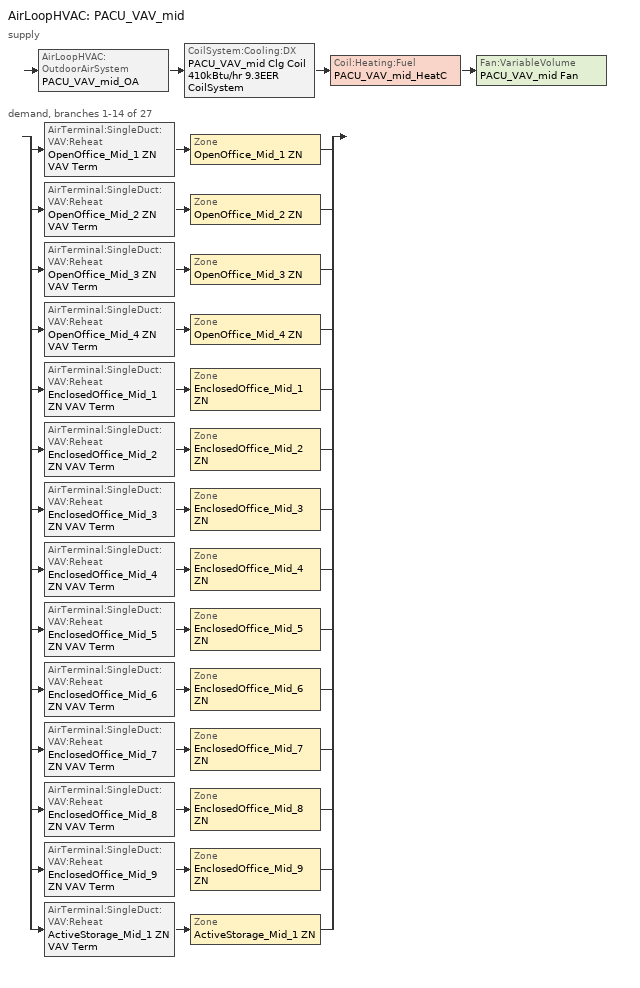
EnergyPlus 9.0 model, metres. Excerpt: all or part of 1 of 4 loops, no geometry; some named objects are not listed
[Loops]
AirLoopHVAC 'PACU_VAV_mid'
 supply: AirLoopHVAC:OutdoorAirSystem 'PACU_VAV_mid_OA' > CoilSystem:Cooling:DX 'PACU_VAV_mid Clg Coil 410kBtu/hr 9.3EER CoilSystem' > Coil:Heating:Fuel 'PACU_VAV_mid_HeatC' > Fan:VariableVolume 'PACU_VAV_mid Fan'
 demand, branches 1-14 of 27: split
  | AirTerminal:SingleDuct:VAV:Reheat 'OpenOffice_Mid_1 ZN VAV Term' > Zone 'OpenOffice_Mid_1 ZN'
  | AirTerminal:SingleDuct:VAV:Reheat 'OpenOffice_Mid_2 ZN VAV Term' > Zone 'OpenOffice_Mid_2 ZN'
  | AirTerminal:SingleDuct:VAV:Reheat 'OpenOffice_Mid_3 ZN VAV Term' > Zone 'OpenOffice_Mid_3 ZN'
  | AirTerminal:SingleDuct:VAV:Reheat 'OpenOffice_Mid_4 ZN VAV Term' > Zone 'OpenOffice_Mid_4 ZN'
  | AirTerminal:SingleDuct:VAV:Reheat 'EnclosedOffice_Mid_1 ZN VAV Term' > Zone 'EnclosedOffice_Mid_1 ZN'
  | AirTerminal:SingleDuct:VAV:Reheat 'EnclosedOffice_Mid_2 ZN VAV Term' > Zone 'EnclosedOffice_Mid_2 ZN'
  | AirTerminal:SingleDuct:VAV:Reheat 'EnclosedOffice_Mid_3 ZN VAV Term' > Zone 'EnclosedOffice_Mid_3 ZN'
  | AirTerminal:SingleDuct:VAV:Reheat 'EnclosedOffice_Mid_4 ZN VAV Term' > Zone 'EnclosedOffice_Mid_4 ZN'
  | AirTerminal:SingleDuct:VAV:Reheat 'EnclosedOffice_Mid_5 ZN VAV Term' > Zone 'EnclosedOffice_Mid_5 ZN'
  | AirTerminal:SingleDuct:VAV:Reheat 'EnclosedOffice_Mid_6 ZN VAV Term' > Zone 'EnclosedOffice_Mid_6 ZN'
  | AirTerminal:SingleDuct:VAV:Reheat 'EnclosedOffice_Mid_7 ZN VAV Term' > Zone 'EnclosedOffice_Mid_7 ZN'
  | AirTerminal:SingleDuct:VAV:Reheat 'EnclosedOffice_Mid_8 ZN VAV Term' > Zone 'EnclosedOffice_Mid_8 ZN'
  | AirTerminal:SingleDuct:VAV:Reheat 'EnclosedOffice_Mid_9 ZN VAV Term' > Zone 'EnclosedOffice_Mid_9 ZN'
  | AirTerminal:SingleDuct:VAV:Reheat 'ActiveStorage_Mid_1 ZN VAV Term' > Zone 'ActiveStorage_Mid_1 ZN'
[DesignSpecification:OutdoorAir] Outdoor Air Method=Sum; Outdoor Air Flow per Zone {m3/s}=0; Outdoor Air Flow Air Changes per Hour {1/hr}=0
Name | Outdoor Air Flow per Person {m3/s-person} | Outdoor Air Flow per Zone Floor Area {m3/s-m2}
MediumOffice - Storage Ventilation; MediumOffice - Conference Ventilation; MediumOffice - ClosedOffice Ventilation; MediumOffice - Lobby Ventilation; MediumOffice - OpenOffice Ventilation | 0.00235973 | 0.0003048
MediumOffice - Corridor Ventilation | 0 | 0.0003048
MediumOffice - Dining Ventilation | 0.00235973 | 0.0006096
MediumOffice - Elec/MechRoom Ventilation; MediumOffice - Restroom Ventilation; MediumOffice - Stair Ventilation | 0 | 0
[DesignSpecification:ZoneAirDistribution] Zone Air Distribution Effectiveness in Cooling Mode=1; Zone Air Distribution Effectiveness in Heating Mode=1
ActiveStorage_Mid_1 ZN Design Spec Zone Air Dist; ActiveStorage_Mid_2 ZN Design Spec Zone Air Dist; ActiveStorage_Mid_3 ZN Design Spec Zone Air Dist; ActiveStorage_Mid_4 ZN Design Spec Zone Air Dist; ConfRoom_Mid_1 ZN Design Spec Zone Air Dist; ConfRoom_Mid_2 ZN Design Spec Zone Air Dist; Corridor_Mid_1 ZN Design Spec Zone Air Dist; Corridor_Mid_2 ZN Design Spec Zone Air Dist; Dining_Mid ZN Design Spec Zone Air Dist; EnclosedOffice_Mid_1 ZN Design Spec Zone Air Dist; EnclosedOffice_Mid_2 ZN Design Spec Zone Air Dist; EnclosedOffice_Mid_3 ZN Design Spec Zone Air Dist; Lobby_Mid ZN Design Spec Zone Air Dist; Mechanical_Mid ZN Design Spec Zone Air Dist; OpenOffice_Mid_1 ZN Design Spec Zone Air Dist; OpenOffice_Mid_2 ZN Design Spec Zone Air Dist; OpenOffice_Mid_3 ZN Design Spec Zone Air Dist; OpenOffice_Mid_4 ZN Design Spec Zone Air Dist; Restroom_Mid ZN Design Spec Zone Air Dist; Stair_Mid_1 ZN Design Spec Zone Air Dist; Stair_Mid_2 ZN Design Spec Zone Air Dist; EnclosedOffice_Mid_4 ZN Design Spec Zone Air Dist; EnclosedOffice_Mid_5 ZN Design Spec Zone Air Dist; EnclosedOffice_Mid_6 ZN Design Spec Zone Air Dist; EnclosedOffice_Mid_7 ZN Design Spec Zone Air Dist; EnclosedOffice_Mid_8 ZN Design Spec Zone Air Dist; EnclosedOffice_Mid_9 ZN Design Spec Zone Air Dist
[Sizing:Zone] Zone Cooling Design Supply Air Temperature Input Method=SupplyAirTemperature; Zone Cooling Design Supply Air Temperature {C}=12.8; Zone Heating Design Supply Air Temperature Input Method=SupplyAirTemperature; Zone Heating Design Supply Air Temperature {C}=40; Zone Cooling Design Supply Air Humidity Ratio {kgWater/kgDryAir}=0.0085; Zone Heating Design Supply Air Humidity Ratio {kgWater/kgDryAir}=0.008; Cooling Design Air Flow Method=DesignDay; Cooling Design Air Flow Rate {m3/s}=0; Cooling Minimum Air Flow {m3/s}=0; Cooling Minimum Air Flow Fraction=0; Heating Design Air Flow Method=DesignDay; Heating Design Air Flow Rate {m3/s}=0; Account for Dedicated Outdoor Air System=No
Name | Design Specification Outdoor Air Object | Design Specification Zone Air Distribution Object
ActiveStorage_Mid_1 ZN | MediumOffice - Storage Ventilation | ActiveStorage_Mid_1 ZN Design Spec Zone Air Dist
EnclosedOffice_Mid_1 ZN | MediumOffice - ClosedOffice Ventilation | EnclosedOffice_Mid_1 ZN Design Spec Zone Air Dist
EnclosedOffice_Mid_2 ZN | MediumOffice - ClosedOffice Ventilation | EnclosedOffice_Mid_2 ZN Design Spec Zone Air Dist
EnclosedOffice_Mid_3 ZN | MediumOffice - ClosedOffice Ventilation | EnclosedOffice_Mid_3 ZN Design Spec Zone Air Dist
OpenOffice_Mid_1 ZN | MediumOffice - OpenOffice Ventilation | OpenOffice_Mid_1 ZN Design Spec Zone Air Dist
OpenOffice_Mid_2 ZN | MediumOffice - OpenOffice Ventilation | OpenOffice_Mid_2 ZN Design Spec Zone Air Dist
OpenOffice_Mid_3 ZN | MediumOffice - OpenOffice Ventilation | OpenOffice_Mid_3 ZN Design Spec Zone Air Dist
OpenOffice_Mid_4 ZN | MediumOffice - OpenOffice Ventilation | OpenOffice_Mid_4 ZN Design Spec Zone Air Dist
EnclosedOffice_Mid_4 ZN | MediumOffice - ClosedOffice Ventilation | EnclosedOffice_Mid_4 ZN Design Spec Zone Air Dist
EnclosedOffice_Mid_5 ZN | MediumOffice - ClosedOffice Ventilation | EnclosedOffice_Mid_5 ZN Design Spec Zone Air Dist
EnclosedOffice_Mid_6 ZN | MediumOffice - ClosedOffice Ventilation | EnclosedOffice_Mid_6 ZN Design Spec Zone Air Dist
EnclosedOffice_Mid_7 ZN | MediumOffice - ClosedOffice Ventilation | EnclosedOffice_Mid_7 ZN Design Spec Zone Air Dist
EnclosedOffice_Mid_8 ZN | MediumOffice - ClosedOffice Ventilation | EnclosedOffice_Mid_8 ZN Design Spec Zone Air Dist
EnclosedOffice_Mid_9 ZN | MediumOffice - ClosedOffice Ventilation | EnclosedOffice_Mid_9 ZN Design Spec Zone Air Dist
[Sizing:System]
PACU_VAV_mid: Type of Load to Size On=Sensible; Design Outdoor Air Flow Rate {m3/s}=0.998481; Central Heating Maximum System Air Flow Ratio=0.5; Preheat Design Temperature {C}=7; Preheat Design Humidity Ratio {kgWater/kgDryAir}=0.008; Precool Design Temperature {C}=12.8; Precool Design Humidity Ratio {kgWater/kgDryAir}=0.008; Central Cooling Design Supply Air Temperature {C}=12.8; Central Heating Design Supply Air Temperature {C}=12.8; Type of Zone Sum to Use=Coincident; 100% Outdoor Air in Cooling=No; 100% Outdoor Air in Heating=No; Central Cooling Design Supply Air Humidity Ratio {kgWater/kgDryAir}=0.0085; Central Heating Design Supply Air Humidity Ratio {kgWater/kgDryAir}=0.008; Cooling Supply Air Flow Rate Method=DesignDay; Cooling Supply Air Flow Rate {m3/s}=0; Heating Supply Air Flow Rate Method=DesignDay; Heating Supply Air Flow Rate {m3/s}=0; System Outdoor Air Method=ZoneSum
[ZoneControl:Thermostat] Control Type Schedule=Dual Zone Control Type Sched
Name | Zone or ZoneList | Control 1
ActiveStorage_Mid_1 ZN Thermostat | ActiveStorage_Mid_1 ZN | MediumOffice - Storage Thermostat 5
EnclosedOffice_Mid_1 ZN Thermostat | EnclosedOffice_Mid_1 ZN | MediumOffice - ClosedOffice Thermostat 5
EnclosedOffice_Mid_2 ZN Thermostat | EnclosedOffice_Mid_2 ZN | MediumOffice - ClosedOffice Thermostat 6
EnclosedOffice_Mid_3 ZN Thermostat | EnclosedOffice_Mid_3 ZN | MediumOffice - ClosedOffice Thermostat 7
OpenOffice_Mid_1 ZN Thermostat | OpenOffice_Mid_1 ZN | MediumOffice - OpenOffice Thermostat 4
OpenOffice_Mid_2 ZN Thermostat | OpenOffice_Mid_2 ZN | MediumOffice - OpenOffice Thermostat 5
OpenOffice_Mid_3 ZN Thermostat | OpenOffice_Mid_3 ZN | MediumOffice - OpenOffice Thermostat 6
OpenOffice_Mid_4 ZN Thermostat | OpenOffice_Mid_4 ZN | MediumOffice - OpenOffice Thermostat 7
EnclosedOffice_Mid_4 ZN Thermostat | EnclosedOffice_Mid_4 ZN | MediumOffice - ClosedOffice Thermostat 1
EnclosedOffice_Mid_5 ZN Thermostat | EnclosedOffice_Mid_5 ZN | MediumOffice - ClosedOffice Thermostat 1
EnclosedOffice_Mid_6 ZN Thermostat | EnclosedOffice_Mid_6 ZN | MediumOffice - ClosedOffice Thermostat 1
EnclosedOffice_Mid_7 ZN Thermostat | EnclosedOffice_Mid_7 ZN | MediumOffice - ClosedOffice Thermostat 1
EnclosedOffice_Mid_8 ZN Thermostat | EnclosedOffice_Mid_8 ZN | MediumOffice - ClosedOffice Thermostat 1
EnclosedOffice_Mid_9 ZN Thermostat | EnclosedOffice_Mid_9 ZN | MediumOffice - ClosedOffice Thermostat 1
[ThermostatSetpoint:DualSetpoint] Heating Setpoint Temperature Schedule Namee=HTGSETP_SCH_YES_OPTIMUM; Cooling Setpoint Temperature Schedule=CLGSETP_SCH_YES_OPTIMUM
MediumOffice - Storage Thermostat 5; MediumOffice - ClosedOffice Thermostat 1; MediumOffice - ClosedOffice Thermostat 5; MediumOffice - ClosedOffice Thermostat 6; MediumOffice - ClosedOffice Thermostat 7; MediumOffice - OpenOffice Thermostat 4; MediumOffice - OpenOffice Thermostat 5; MediumOffice - OpenOffice Thermostat 6; MediumOffice - OpenOffice Thermostat 7
[AirTerminal:SingleDuct:VAV:Reheat] Availability Schedule=ALWAYS_ON; Maximum Air Flow Rate {m3/s}=Autosize; Zone Minimum Air Flow Input Method=FixedFlowRate; Maximum Hot Water or Steam Flow Rate {m3/s}=Autosize; Minimum Hot Water or Steam Flow Rate {m3/s}=0; Convergence Tolerance=0.001; Damper Heating Action=ReverseWithLimits; Maximum Flow per Zone Floor Area During Reheat {m3/s-m2}=Autocalculate; Maximum Flow Fraction During Reheat=0.5; Maximum Reheat Air Temperature {C}=40
Name | Fixed Minimum Air Flow Rate {m3/s} | Reheat Coil
ActiveStorage_Mid_1 ZN VAV Term | 0.032571 | ActiveStorage_Mid_1 ZN Rht Coil
EnclosedOffice_Mid_1 ZN VAV Term | 0.0216705 | EnclosedOffice_Mid_1 ZN Rht Coil
EnclosedOffice_Mid_2 ZN VAV Term | 0.0216705 | EnclosedOffice_Mid_2 ZN Rht Coil
EnclosedOffice_Mid_3 ZN VAV Term | 0.0264585 | EnclosedOffice_Mid_3 ZN Rht Coil
OpenOffice_Mid_1 ZN VAV Term | 0.124845 | OpenOffice_Mid_1 ZN Rht Coil
OpenOffice_Mid_2 ZN VAV Term | 0.136614 | OpenOffice_Mid_2 ZN Rht Coil
OpenOffice_Mid_3 ZN VAV Term | 0.113089 | OpenOffice_Mid_3 ZN Rht Coil
OpenOffice_Mid_4 ZN VAV Term | 0.114934 | OpenOffice_Mid_4 ZN Rht Coil
EnclosedOffice_Mid_4 ZN VAV Term | 0.021648 | EnclosedOffice_Mid_4 ZN Rht Coil
EnclosedOffice_Mid_5 ZN VAV Term | 0.021648 | EnclosedOffice_Mid_5 ZN Rht Coil
EnclosedOffice_Mid_6 ZN VAV Term | 0.021648 | EnclosedOffice_Mid_6 ZN Rht Coil
EnclosedOffice_Mid_7 ZN VAV Term | 0.021648 | EnclosedOffice_Mid_7 ZN Rht Coil
EnclosedOffice_Mid_8 ZN VAV Term | 0.021648 | EnclosedOffice_Mid_8 ZN Rht Coil
EnclosedOffice_Mid_9 ZN VAV Term | 0.021648 | EnclosedOffice_Mid_9 ZN Rht Coil
[Zone equipment]
ActiveStorage_Mid_1 ZN: ActiveStorage_Mid_1 ZN VAV Term
EnclosedOffice_Mid_1 ZN: EnclosedOffice_Mid_1 ZN VAV Term
EnclosedOffice_Mid_2 ZN: EnclosedOffice_Mid_2 ZN VAV Term
EnclosedOffice_Mid_3 ZN: EnclosedOffice_Mid_3 ZN VAV Term
OpenOffice_Mid_1 ZN: OpenOffice_Mid_1 ZN VAV Term
OpenOffice_Mid_2 ZN: OpenOffice_Mid_2 ZN VAV Term
OpenOffice_Mid_3 ZN: OpenOffice_Mid_3 ZN VAV Term
OpenOffice_Mid_4 ZN: OpenOffice_Mid_4 ZN VAV Term
EnclosedOffice_Mid_4 ZN: EnclosedOffice_Mid_4 ZN VAV Term
EnclosedOffice_Mid_5 ZN: EnclosedOffice_Mid_5 ZN VAV Term
EnclosedOffice_Mid_6 ZN: EnclosedOffice_Mid_6 ZN VAV Term
EnclosedOffice_Mid_7 ZN: EnclosedOffice_Mid_7 ZN VAV Term
EnclosedOffice_Mid_8 ZN: EnclosedOffice_Mid_8 ZN VAV Term
EnclosedOffice_Mid_9 ZN: EnclosedOffice_Mid_9 ZN VAV Term
[Fan:VariableVolume]
PACU_VAV_mid Fan: Availability Schedule=HVACOperationSchd; Fan Total Efficiency=0.6006; Pressure Rise {Pa}=1389.42; Maximum Flow Rate {m3/s}=AUTOSIZE; Fan Power Minimum Flow Rate Input Method=Fraction; Fan Power Minimum Flow Fraction=0.25; Motor Efficiency=0.924; Motor In Airstream Fraction=1; Fan Power Coefficient 1=0.0408; Fan Power Coefficient 2=0.088; Fan Power Coefficient 3=-0.0729; Fan Power Coefficient 4=0.9437; Fan Power Coefficient 5=0
[Coil:Cooling:DX:TwoSpeed]
PACU_VAV_mid_CoolC DXCoil: Availability Schedule=ALWAYS_ON; High Speed Gross Rated Total Cooling Capacity {W}=96149.56; High Speed Rated Sensible Heat Ratio=Autosize; High Speed Gross Rated Cooling COP {W/W}=3.39929; High Speed Rated Air Flow Rate {m3/s}=4.13787; Total Cooling Capacity Function of Temperature Curve=FURNACE_PACU_VAV_CoolCCarrier48TM014_12tons_CapFT; Total Cooling Capacity Function of Flow Fraction Curve=FURNACE_PACU_VAV_CoolCCarrier48TM014_12tons_FFF; Energy Input Ratio Function of Temperature Curve=FURNACE_PACU_VAV_CoolCCarrier48TM014_12tons_EIRFT; Energy Input Ratio Function of Flow Fraction Curve=FURNACE_PACU_VAV_CoolCCarrier48TM014_12tons_EIRFFF; Part Load Fraction Correlation Curve=FURNACE_PACU_VAV_CoolCIEA_HVAC_BESTEST_9ton-PLR; Low Speed Gross Rated Total Cooling Capacity {W} Sep 25, 2012: DX_TwoSpeedObject_from_VAV=AUTOSIZE; Low Speed Gross Rated Sensible Heat Ratio=0.71892; Low Speed Gross Rated Cooling COP {W/W}=3.39929; Low Speed Rated Air Flow Rate {m3/s}=2.75858; Low Speed Total Cooling Capacity Function of Temperature Curve=FURNACE_PACU_VAV_CoolCCarrier48TM014_12tons_CapFT; Low Speed Energy Input Ratio Function of Temperature Curve=FURNACE_PACU_VAV_CoolCCarrier48TM014_12tons_EIRFT
[Coil:Heating:Electric] Availability Schedule=ALWAYS_ON; Efficiency=1; Nominal Capacity {W}=Autosize
ActiveStorage_Mid_1 ZN Rht Coil; EnclosedOffice_Mid_1 ZN Rht Coil; EnclosedOffice_Mid_2 ZN Rht Coil; EnclosedOffice_Mid_3 ZN Rht Coil; OpenOffice_Mid_1 ZN Rht Coil; OpenOffice_Mid_2 ZN Rht Coil; OpenOffice_Mid_3 ZN Rht Coil; OpenOffice_Mid_4 ZN Rht Coil; EnclosedOffice_Mid_4 ZN Rht Coil; EnclosedOffice_Mid_5 ZN Rht Coil; EnclosedOffice_Mid_6 ZN Rht Coil; EnclosedOffice_Mid_7 ZN Rht Coil; EnclosedOffice_Mid_8 ZN Rht Coil; EnclosedOffice_Mid_9 ZN Rht Coil
[Coil:Heating:Fuel]
PACU_VAV_mid_HeatC: Availability Schedule=ALWAYS_ON; Fuel Type=NaturalGas; Burner Efficiency=0.8; Nominal Capacity {W}=AutoSize
[CoilSystem:Cooling:DX]
PACU_VAV_mid Clg Coil 410kBtu/hr 9.3EER CoilSystem: Availability Schedule=ALWAYS_ON; Cooling Coil=PACU_VAV_mid_CoolC DXCoil
[Controller:OutdoorAir]
PACU_VAV_mid_OA_Controller: Minimum Outdoor Air Flow Rate {m3/s}=AUTOSIZE; Maximum Outdoor Air Flow Rate {m3/s}=AUTOSIZE; Economizer Control Type=DifferentialEnthalpy; Economizer Control Action Type=ModulateFlow; Lockout Type=LockoutWithHeating; Minimum Limit Type=FixedMinimum; Minimum Outdoor Air Schedule=MinOA_MotorizedDamper_Sched
[Controller:MechanicalVentilation]
PACU_VAV_mid Ventilation Controller: Availability Schedule=MinOA_Sched; Demand Controlled Ventilation=No; System Outdoor Air Method=ZoneSum; Zone 1=ActiveStorage_Mid_1 ZN; Design Specification Outdoor Air Object Name 1=MediumOffice - Storage Ventilation; Design Specification Zone Air Distribution Object Name 1=ActiveStorage_Mid_1 ZN Design Spec Zone Air Dist; Zone 2=ActiveStorage_Mid_2 ZN; Design Specification Outdoor Air Object Name 2=MediumOffice - Storage Ventilation; Design Specification Zone Air Distribution Object Name 2=ActiveStorage_Mid_2 ZN Design Spec Zone Air Dist; Zone 3=ActiveStorage_Mid_3 ZN; Design Specification Outdoor Air Object Name 3=MediumOffice - Storage Ventilation; Design Specification Zone Air Distribution Object Name 3=ActiveStorage_Mid_3 ZN Design Spec Zone Air Dist; Zone 4=ActiveStorage_Mid_4 ZN; Design Specification Outdoor Air Object Name 4=MediumOffice - Storage Ventilation; Design Specification Zone Air Distribution Object Name 4=ActiveStorage_Mid_4 ZN Design Spec Zone Air Dist; Zone 5=ConfRoom_Mid_1 ZN; Design Specification Outdoor Air Object Name 5=MediumOffice - Conference Ventilation; Design Specification Zone Air Distribution Object Name 5=ConfRoom_Mid_1 ZN Design Spec Zone Air Dist; Zone 6=ConfRoom_Mid_2 ZN; Design Specification Outdoor Air Object Name 6=MediumOffice - Conference Ventilation; Design Specification Zone Air Distribution Object Name 6=ConfRoom_Mid_2 ZN Design Spec Zone Air Dist; Zone 7=Corridor_Mid_1 ZN; Design Specification Outdoor Air Object Name 7=MediumOffice - Corridor Ventilation; Design Specification Zone Air Distribution Object Name 7=Corridor_Mid_1 ZN Design Spec Zone Air Dist; Zone 8=Corridor_Mid_2 ZN; Design Specification Outdoor Air Object Name 8=MediumOffice - Corridor Ventilation; Design Specification Zone Air Distribution Object Name 8=Corridor_Mid_2 ZN Design Spec Zone Air Dist; Zone 9=Dining_Mid ZN; Design Specification Outdoor Air Object Name 9=MediumOffice - Dining Ventilation; Design Specification Zone Air Distribution Object Name 9=Dining_Mid ZN Design Spec Zone Air Dist; Zone 10=EnclosedOffice_Mid_1 ZN; Design Specification Outdoor Air Object Name 10=MediumOffice - ClosedOffice Ventilation; Design Specification Zone Air Distribution Object Name 10=EnclosedOffice_Mid_1 ZN Design Spec Zone Air Dist; Zone 11=EnclosedOffice_Mid_2 ZN; Design Specification Outdoor Air Object Name 11=MediumOffice - ClosedOffice Ventilation; Design Specification Zone Air Distribution Object Name 11=EnclosedOffice_Mid_2 ZN Design Spec Zone Air Dist; Zone 12=EnclosedOffice_Mid_3 ZN; Design Specification Outdoor Air Object Name 12=MediumOffice - ClosedOffice Ventilation; Design Specification Zone Air Distribution Object Name 12=EnclosedOffice_Mid_3 ZN Design Spec Zone Air Dist; Zone 13=EnclosedOffice_Mid_4 ZN; Design Specification Outdoor Air Object Name 13=MediumOffice - ClosedOffice Ventilation; Design Specification Zone Air Distribution Object Name 13=EnclosedOffice_Mid_4 ZN Design Spec Zone Air Dist; Zone 14=EnclosedOffice_Mid_5 ZN; Design Specification Outdoor Air Object Name 14=MediumOffice - ClosedOffice Ventilation; Design Specification Zone Air Distribution Object Name 14=EnclosedOffice_Mid_5 ZN Design Spec Zone Air Dist; Zone 15=EnclosedOffice_Mid_6 ZN; Design Specification Outdoor Air Object Name 15=MediumOffice - ClosedOffice Ventilation; Design Specification Zone Air Distribution Object Name 15=EnclosedOffice_Mid_6 ZN Design Spec Zone Air Dist; Zone 16=EnclosedOffice_Mid_7 ZN; Design Specification Outdoor Air Object Name 16=MediumOffice - ClosedOffice Ventilation; Design Specification Zone Air Distribution Object Name 16=EnclosedOffice_Mid_7 ZN Design Spec Zone Air Dist; Zone 17=EnclosedOffice_Mid_8 ZN; Design Specification Outdoor Air Object Name 17=MediumOffice - ClosedOffice Ventilation; Design Specification Zone Air Distribution Object Name 17=EnclosedOffice_Mid_8 ZN Design Spec Zone Air Dist; Zone 18=EnclosedOffice_Mid_9 ZN; Design Specification Outdoor Air Object Name 18=MediumOffice - ClosedOffice Ventilation; Design Specification Zone Air Distribution Object Name 18=EnclosedOffice_Mid_9 ZN Design Spec Zone Air Dist; Zone 19=Lobby_Mid ZN; Design Specification Outdoor Air Object Name 19=MediumOffice - Lobby Ventilation; Design Specification Zone Air Distribution Object Name 19=Lobby_Mid ZN Design Spec Zone Air Dist; Zone 20=Mechanical_Mid ZN; Design Specification Outdoor Air Object Name 20=MediumOffice - Elec/MechRoom Ventilation; Design Specification Zone Air Distribution Object Name 20=Mechanical_Mid ZN Design Spec Zone Air Dist; Zone 21=OpenOffice_Mid_1 ZN; Design Specification Outdoor Air Object Name 21=MediumOffice - OpenOffice Ventilation; Design Specification Zone Air Distribution Object Name 21=OpenOffice_Mid_1 ZN Design Spec Zone Air Dist; Zone 22=OpenOffice_Mid_2 ZN; Design Specification Outdoor Air Object Name 22=MediumOffice - OpenOffice Ventilation; Design Specification Zone Air Distribution Object Name 22=OpenOffice_Mid_2 ZN Design Spec Zone Air Dist; Zone 23=OpenOffice_Mid_3 ZN; Design Specification Outdoor Air Object Name 23=MediumOffice - OpenOffice Ventilation; Design Specification Zone Air Distribution Object Name 23=OpenOffice_Mid_3 ZN Design Spec Zone Air Dist; Zone 24=OpenOffice_Mid_4 ZN; Design Specification Outdoor Air Object Name 24=MediumOffice - OpenOffice Ventilation; Design Specification Zone Air Distribution Object Name 24=OpenOffice_Mid_4 ZN Design Spec Zone Air Dist; Zone 25=Restroom_Mid ZN; Design Specification Outdoor Air Object Name 25=MediumOffice - Restroom Ventilation; Design Specification Zone Air Distribution Object Name 25=Restroom_Mid ZN Design Spec Zone Air Dist; Zone 26=Stair_Mid_1 ZN; Design Specification Outdoor Air Object Name 26=MediumOffice - Stair Ventilation; Design Specification Zone Air Distribution Object Name 26=Stair_Mid_1 ZN Design Spec Zone Air Dist; Zone 27=Stair_Mid_2 ZN; Design Specification Outdoor Air Object Name 27=MediumOffice - Stair Ventilation; Design Specification Zone Air Distribution Object Name 27=Stair_Mid_2 ZN Design Spec Zone Air Dist
[AirLoopHVAC]
PACU_VAV_mid: Design Supply Air Flow Rate {m3/s}=AutoSize
[SetpointManager:Scheduled] Control Variable=Temperature; Setpoint Node or NodeList=PACU_VAV_mid Supply Equipment Outlet Node
Name | Schedule
PACU_VAV_mid_CoolC SAT setpoint | Cool-Supply-Air-Temp-Sch
PACU_VAV_mid_HeatC SAT Manager | Heat-Supply-Air-Temp-Sch
[SetpointManager:MixedAir] Control Variable=Temperature
Name | Setpoint Node or NodeList
PACU_VAV_mid_CoolC SAT Manager | PACU_VAV_mid_CoolC-PACU_VAV_mid_HeatCNode
PACU_VAV_mid_HeatC MixedAir Manager | PACU_VAV_mid_HeatC-PACU_VAV_mid FanNode
PACU_VAV_mid_OAMixed Air Temp Manager | PACU_VAV_mid_OA-PACU_VAV_mid_CoolCNode
[Schedule:Compact]
ALWAYS_ON; MinOA_Sched: Through: 12/31, For: AllDays, Until: 24:00, 1
HVACOperationSchd: Through: 12/31, For: Weekdays SummerDesignDay, Until: 06:00, 0, Until: 22:00, 1, Until: 24:00, 0, For: Saturday WinterDesignDay, Until: 06:00, 0, Until: 18:00, 1, Until: 24:00, 0, For:Sunday Holidays AllOtherDays, Until: 24:00, 0
HTGSETP_SCH_YES_OPTIMUM: Through: 12/31, For: WinterDesignDay, Until: 05:00, 15.6, Until: 06:00, 17.6, Until: 07:00, 19.6, Until: 22:00, 21, Until: 24:00, 15.6, For: Weekdays, Until: 05:00, 15.6, Until: 06:00, 17.8, Until: 07:00, 20, Until: 22:00, 21, Until: 24:00, 15.6, For SummerDesignDay, Until: 24:00, 15.6, For: Saturday, Until: 05:00, 15.6, Until: 06:00, 17.8, Until: 07:00, 20, Until: 17:00, 21, Until: 24:00, 15.6, For:Sunday Holidays AllOtherDays, Until: 24:00, 15.6
CLGSETP_SCH_YES_OPTIMUM: Through: 12/31, For: SummerDesignDay, Until: 05:00, 26.7, Until: 06:00, 25.7, Until: 07:00, 25, Until: 22:00, 24, Until: 24:00, 26.7, For: Weekdays, Until: 05:00, 26.7, Until: 06:00, 25.6, Until: 07:00, 25, Until: 22:00, 24, Until: 24:00, 26.7, For: Saturday, Until: 05:00, 26.7, Until: 06:00, 25.7, Until: 07:00, 25, Until: 17:00, 24, Until: 24:00, 26.7, For WinterDesignDay, Until: 24:00, 26.7, For:Sunday Holidays AllOtherDays, Until: 24:00, 26.7
MinOA_MotorizedDamper_Sched: Through: 12/31, For: Weekdays SummerDesignDay, Until: 07:00, 0, Until: 22:00, 1, Until: 24:00, 0, For: Saturday WinterDesignDay, Until: 07:00, 0, Until: 18:00, 1, Until: 24:00, 0, For:Sunday Holidays AllOtherDays, Until: 24:00, 0
Dual Zone Control Type Sched: Through: 12/31, For: AllDays, Until: 24:00, 4
Cool-Supply-Air-Temp-Sch; Heat-Supply-Air-Temp-Sch: Through: 12/31, For: AllDays, Until: 24:00, 12.8
[Curve:Biquadratic] Minimum Value of x=16.5556; Maximum Value of x=22.1111; Minimum Value of y=23.7778; Maximum Value of y=47.66
Name | Coefficient1 Constant | Coefficient2 x | Coefficient3 x**2 | Coefficient4 y | Coefficient5 y**2 | Coefficient6 x*y
FURNACE_PACU_VAV_CoolCCarrier48TM014_12tons_CapFT | 1.39072 | -0.0529058 | 0.0018423 | 0.00058267 | -0.000186814 | 0.000265159
FURNACE_PACU_VAV_CoolCCarrier48TM014_12tons_EIRFT | -0.536161 | 0.105138 | -0.00172659 | 0.0149848 | 0.000659948 | -0.0017385
[Curve:Quadratic]
Name | Coefficient1 Constant | Coefficient2 x | Coefficient3 x**2 | Minimum Value of x | Maximum Value of x
FURNACE_PACU_VAV_CoolCCarrier48TM014_12tons_FFF | 0.718954 | 0.435436 | -0.154193 | 0.75 | 1.25
FURNACE_PACU_VAV_CoolCCarrier48TM014_12tons_EIRFFF | 1.19525 | -0.306138 | 0.110973 | 0.75 | 1.25
FURNACE_PACU_VAV_CoolCIEA_HVAC_BESTEST_9ton-PLR | 0.771 | 0.229 | 0 | 0 | 1
